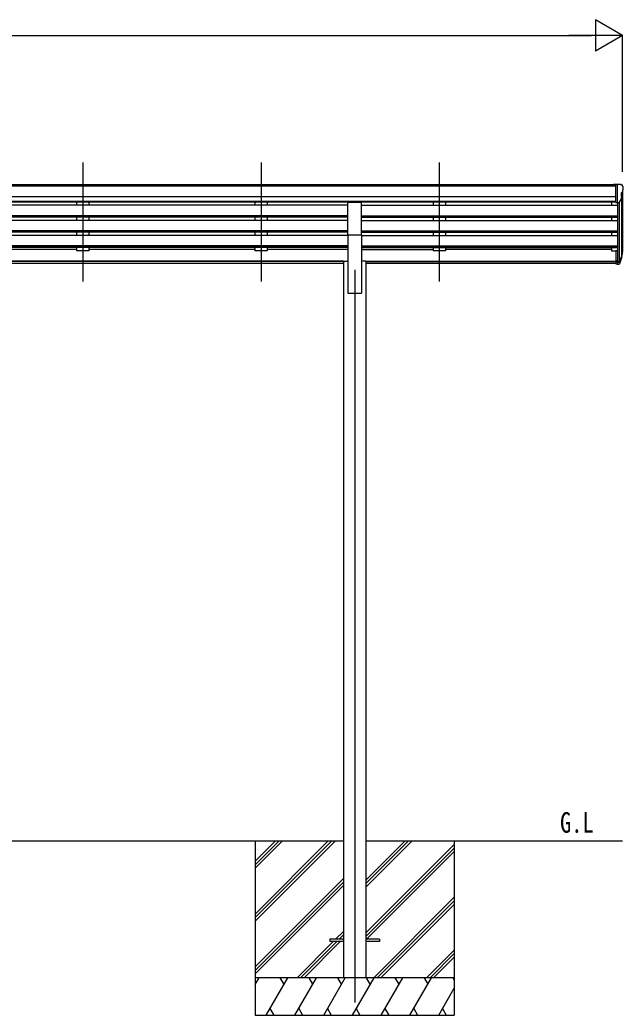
# Model space of a CAD drawing. Units: millimetres, scale not verified. Extents: x -10512 to 10512, y -7425 to 7425.
# Drawn here: x -507 to 1916, y -4212 to -215 of the extents above; entities that cross this region are included whole.
import ezdxf
from ezdxf.enums import TextEntityAlignment as Align

# ---------------------------------------------------------------- set-up
doc = ezdxf.new("R2010")
doc.units = ezdxf.units.MM
doc.header["$LTSCALE"] = 40
for name, color, linetype in [('0-2_USER1', 3, 'Continuous'), ('0-3_YKK_12', 2, 'Continuous'), ('0-4_YKK_13', 4, 'Continuous'), ('0-5_YKK_A1', 4, 'Continuous'), ('0-6_YKK_D', 6, 'Continuous')]:
    doc.layers.add(name, color=color, linetype=linetype)
doc.styles.add('ＭＳ ゴシック', font='')
doc.styles.get('ＭＳ ゴシック').set_extended_font_data('MS Gothic')

msp = doc.modelspace()

# ---------------------------------------------------------------- linework, layer by layer
at = {"layer": '0-3_YKK_12'}
for p, q in [((-254.45, -788.1), (-254.45, -1265.61)), ((461.55, -788.1), (461.55, -1265.61)), ((1177.55, -788.1), (1177.55, -1265.61)), ((837.55, -1218.93), (837.55, -4162.5))]:
    msp.add_line(p, q, dxfattribs=at)
at = {"layer": '0-4_YKK_13'}
for p, q in [((1887.05, -875.62), (1877.05, -875.71)), ((1877.05, -877.22), (1877.05, -875.71)), ((1887.05, -947.6), (1887.05, -875.62)), ((1905.55, -875.62), (1887.05, -875.62)), ((1893.55, -948.6), (1893.55, -875.62)), ((1905.55, -875.62), (1907.88, -875.76)), ((1908.64, -876.19), (1912.71, -881.99)), ((1907.55, -910.13), (1907.55, -926.41)), ((1913.02, -906.8), (1907.7, -909.87)), ((1915.55, -884.99), (1915.55, -885.62)), ((810.05, -1078.05), (810.05, -946.25)), ((810.05, -946.25), (865.05, -946.25)), ((865.05, -1078.05), (865.05, -946.25)), ((1887.05, -947.6), (1893.55, -947.6)), ((1893.55, -948.6), (1898.76, -948.28)), ((1901.17, -946.79), (1910.18, -931.2)), ((810.05, -1078.05), (865.05, -1078.05)), ((1887.05, -1141.22), (1887.05, -1195.26)), ((1887.05, -1141.22), (1893.55, -1141.22)), ((1893.55, -1141.22), (1893.55, -1196)), ((1911.85, -1154.04), (1908.58, -1161.1)), ((1912.46, -1155.41), (1908.58, -1163.36)), ((1887.05, -1181.36), (1893.55, -1181.36)), ((1887.05, -1186.23), (1893.55, -1186.23)), ((1887.05, -1195.26), (1893.55, -1195.26)), ((1893.55, -1186.25), (1898.68, -1186.25)), ((1893.55, -1188.06), (1898.4, -1188.06)), ((1893.55, -1196), (1898.4, -1196)), ((1899.98, -1185.58), (1907.74, -1170.17)), ((1909.19, -1170.53), (1900.99, -1186.71)), ((1909.8, -1171.09), (1900.99, -1194.64)), ((1910.14, -1166.69), (1909.8, -1171.09)), ((737.55, -3908), (737.55, -3917)), ((792.35, -3908), (737.55, -3908)), ((792.35, -3917), (737.55, -3917)), ((937.55, -3908), (882.75, -3908)), ((937.55, -3917), (882.75, -3917)), ((937.55, -3908), (937.55, -3917))]:
    msp.add_line(p, q, dxfattribs=at)
for centre, radius, start, end in [((1907.82, -876.76), 1, 35, 86.5), ((1907.85, -910.13), 0.3, 120, 180), ((1912.55, -884.99), 3, 0, 87), ((1908.64, -902.43), 6.18, 315.00103, 354.2965), ((1713.55, -885.62), 202, 355.05096, 0), ((1898.58, -945.29), 3, 273.5, 330), ((1907.85, -926.41), 0.3, 180, 265.2833), ((1907.58, -929.7), 3, 330, 85.2833), ((1882.96, -1144.54), 30.41, 341.80266, 352.8448), ((1884.37, -1146.3), 29.53, 342.01856, 353.49194)]:
    msp.add_arc(centre, radius, start, end, dxfattribs=at)
for centre, major_axis, ratio, start_param, end_param in [((1825.69, -1140.05), (-87.93, 4.42), 0.541684, 3.060334, 3.2172517), ((1824.9, -1146.73), (89.06, 1.43), 0.57596, 6.1985533, 6.3701348), ((1898.4, -1185.35), (3, 0), 0.90356, 4.712389, 5.7595865), ((1898.4, -1193.29), (-3, 0), 0.90356, 1.5707963, 2.6179939), ((1898.68, -1184.9), (1.5, 0), 0.90356, 4.712389, 5.7595865), ((1823.63, -1146.63), (88.05, 0), 0.90356, 5.9828017, 6.0168888), ((1908.84, -1166.69), (-1.3, 0), 0.90356, 2.9359903, 4.9130961), ((1822.92, -1150.5), (89.07, 0), 0.90356, 6.0316505, 6.077583)]:
    msp.add_ellipse(centre, major_axis=major_axis, ratio=ratio, start_param=start_param, end_param=end_param, dxfattribs=at)
at = {"layer": '0-5_YKK_A1'}
for p, q in [((1887.05, -877.22), (-3111.95, -877.22)), ((1887.05, -882.44), (-3111.95, -882.44)), ((1913.55, -906.19), (1913.55, -1140.86)), ((1887.05, -925.97), (-3111.95, -925.97)), ((1887.05, -943.82), (-3111.95, -943.82)), ((810.05, -947.07), (-2034.95, -947.07)), ((-279.45, -947.07), (-279.45, -959.58)), ((-229.45, -947.07), (-229.45, -959.48)), ((436.55, -947.07), (436.55, -959.58)), ((486.55, -947.07), (486.55, -959.48)), ((1887.05, -947.17), (865.05, -947.17)), ((1152.55, -947.07), (1152.55, -959.58)), ((1202.55, -947.07), (1202.55, -959.48)), ((1868.55, -947.07), (1868.55, -959.58)), ((1893.55, -948.6), (1893.55, -1141.22)), ((1899.55, -948.13), (1899.56, -1186)), ((1908.58, -933.97), (1908.58, -1167.57)), ((810.05, -959.58), (-2034.95, -959.58)), ((865.05, -959.58), (1893.55, -959.58)), ((810.05, -1001.46), (-2034.95, -1001.46)), ((810.05, -1002.95), (-2034.95, -1002.95)), ((810.05, -1007.27), (-2034.95, -1007.27)), ((810.05, -1020.13), (-2034.95, -1020.13)), ((-279.45, -1007.27), (-279.45, -1020.13)), ((-229.45, -1007.27), (-229.45, -1020.13)), ((436.55, -1007.27), (436.55, -1020.13)), ((486.55, -1007.27), (486.55, -1020.13)), ((865.05, -1001.46), (1893.55, -1001.46)), ((865.05, -1002.95), (1893.55, -1002.95)), ((865.05, -1007.27), (1893.55, -1007.27)), ((865.05, -1020.13), (1893.55, -1020.13)), ((1152.55, -1007.27), (1152.55, -1020.13)), ((1202.55, -1007.27), (1202.55, -1020.13)), ((1868.55, -1007.27), (1868.55, -1020.13)), ((810.05, -1062), (-2034.95, -1062)), ((810.05, -1063.5), (-2034.95, -1063.5)), ((810.05, -1067.82), (-2034.95, -1067.82)), ((-279.45, -1067.82), (-279.45, -1080.58)), ((-229.45, -1067.82), (-229.45, -1080.67)), ((436.55, -1067.82), (436.55, -1080.58)), ((486.55, -1067.82), (486.55, -1080.67)), ((810.05, -1078.05), (810.05, -1312.5)), ((865.05, -1062), (1893.55, -1062)), ((865.05, -1063.5), (1893.55, -1063.5)), ((865.05, -1067.82), (1893.55, -1067.82)), ((865.05, -1078.05), (865.05, -1312.5)), ((1152.55, -1067.82), (1152.55, -1080.58)), ((1202.55, -1067.82), (1202.55, -1080.67)), ((1868.55, -1067.82), (1868.55, -1080.67)), ((810.05, -1080.67), (-2034.95, -1080.67)), ((865.05, -1080.67), (1893.55, -1080.67)), ((810.05, -1122.55), (-2034.95, -1122.55)), ((810.05, -1124.05), (-2034.95, -1124.05)), ((810.05, -1128.37), (-2034.95, -1128.37)), ((-279.45, -1136.91), (-945.45, -1136.91)), ((-279.45, -1128.37), (-279.45, -1141.86)), ((-229.45, -1141.86), (-279.45, -1141.86)), ((-229.45, -1128.37), (-229.45, -1141.86)), ((436.55, -1136.91), (-229.45, -1136.91)), ((436.55, -1128.37), (436.55, -1141.86)), ((486.55, -1141.86), (436.55, -1141.86)), ((486.55, -1128.37), (486.55, -1141.86)), ((810.05, -1136.91), (486.55, -1136.91)), ((865.05, -1122.55), (1893.55, -1122.55)), ((865.05, -1124.05), (1893.55, -1124.05)), ((865.05, -1128.37), (1893.55, -1128.37)), ((865.05, -1136.91), (1152.55, -1136.91)), ((1152.55, -1128.37), (1152.55, -1141.86)), ((1202.55, -1141.86), (1152.55, -1141.86)), ((1202.55, -1128.37), (1202.55, -1141.86)), ((1868.55, -1136.91), (1202.55, -1136.91)), ((1868.55, -1128.37), (1868.55, -1141.86)), ((1868.55, -1141.86), (1887.05, -1141.86)), ((792.35, -1183.93), (-2017.25, -1183.93)), ((792.35, -1185.32), (-2017.25, -1185.32)), ((792.35, -1193.01), (-2017.25, -1193.01)), ((792.35, -1183.5), (792.35, -4062.5)), ((792.35, -1183.5), (810.05, -1183.5)), ((882.75, -1183.5), (865.05, -1183.5)), ((882.75, -1183.5), (882.75, -4062.5)), ((882.75, -1183.93), (1887.05, -1183.93)), ((882.75, -1185.32), (1887.05, -1185.32)), ((1887.05, -1193.01), (882.75, -1193.01)), ((810.05, -1312.5), (865.05, -1312.5)), ((-2017.25, -3512.5), (792.35, -3512.5)), ((437.55, -3512.5), (437.55, -4212.5)), ((437.55, -3806.68), (731.73, -3512.5)), ((437.55, -3820.82), (745.87, -3512.5)), ((437.55, -3834.96), (760.01, -3512.5)), ((437.55, -3622.83), (547.88, -3512.5)), ((437.55, -3608.69), (533.74, -3512.5)), ((437.55, -3594.55), (519.6, -3512.5)), ((882.75, -3512.5), (1913.55, -3512.5)), ((882.75, -3698.13), (1068.38, -3512.5)), ((882.75, -3683.99), (1054.24, -3512.5)), ((882.75, -3669.85), (1040.1, -3512.5)), ((1237.55, -3512.5), (1237.55, -4212.5)), ((882.75, -3881.98), (1237.55, -3527.18)), ((882.75, -3896.12), (1237.55, -3541.32)), ((885.01, -3908), (1237.55, -3555.46)), ((437.55, -4018.81), (792.35, -3664.01)), ((437.55, -4032.95), (792.35, -3678.15)), ((437.55, -4047.09), (792.35, -3692.29)), ((914.36, -4062.5), (1237.55, -3739.31)), ((928.5, -4062.5), (1237.55, -3753.45)), ((942.64, -4062.5), (1237.55, -3767.59)), ((760.49, -3908), (792.35, -3876.14)), ((605.99, -4062.5), (751.49, -3917)), ((620.13, -4062.5), (765.63, -3917)), ((634.28, -4062.5), (779.78, -3917)), ((774.63, -3908), (792.35, -3890.28)), ((788.78, -3908), (792.35, -3904.43)), ((1126.49, -4062.5), (1237.55, -3951.44)), ((1140.63, -4062.5), (1237.55, -3965.58)), ((1154.78, -4062.5), (1237.55, -3979.73)), ((1237.55, -4062.5), (437.55, -4062.5)), ((437.55, -4090), (453.43, -4062.5)), ((482.3, -4212.5), (568.9, -4062.5)), ((553.9, -4088.48), (538.9, -4062.5)), ((597.77, -4212.5), (684.37, -4062.5)), ((669.37, -4088.48), (654.37, -4062.5)), ((713.24, -4212.5), (799.84, -4062.5)), ((784.84, -4088.48), (769.84, -4062.5)), ((828.71, -4212.5), (915.31, -4062.5)), ((900.31, -4088.48), (885.31, -4062.5)), ((944.18, -4212.5), (1030.78, -4062.5)), ((1015.78, -4088.48), (1000.78, -4062.5)), ((1059.65, -4212.5), (1146.25, -4062.5)), ((1116.25, -4062.5), (1131.25, -4088.48)), ((1231.72, -4062.5), (1237.55, -4072.6)), ((1175.12, -4212.5), (1237.55, -4104.36)), ((497.29, -4186.52), (512.29, -4212.5)), ((612.76, -4186.52), (627.76, -4212.5)), ((728.24, -4186.52), (743.24, -4212.5)), ((843.71, -4186.52), (858.7, -4212.5)), ((959.18, -4186.52), (974.17, -4212.5)), ((1074.65, -4186.52), (1089.64, -4212.5)), ((1190.11, -4186.52), (1205.11, -4212.5)), ((437.55, -4212.5), (1237.55, -4212.5))]:
    msp.add_line(p, q, dxfattribs=at)
at = {"layer": '0-6_YKK_D'}
for p, q in [((1913.55, -277.22), (1805.3, -214.72)), ((1805.3, -214.72), (1805.3, -339.72)), ((-3013.45, -277.22), (1788.55, -277.22)), ((1913.55, -277.22), (1697.04, -277.22)), ((1913.55, -277.22), (1805.3, -339.72)), ((1913.55, -825.62), (1913.55, -276.22))]:
    msp.add_line(p, q, dxfattribs=at)

# ---------------------------------------------------------------- texts
at = {"layer": '0-2_USER1', "style": 'ＭＳ ゴシック', "width": 0.8}
msp.add_text('G.L', height=82.48, dxfattribs=at).set_placement((1662.5, -3504.5), align=Align.BOTTOM_LEFT)

doc.saveas('drawing.dxf')
